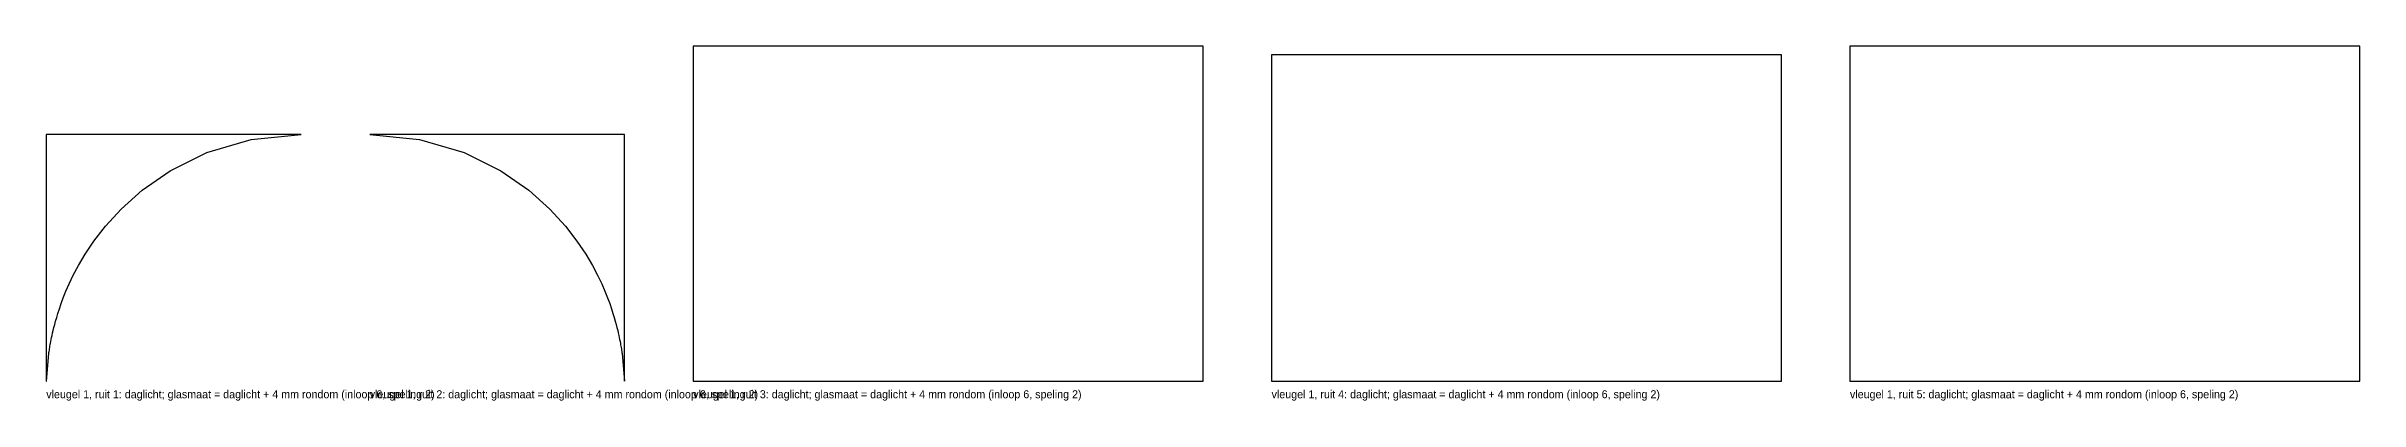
# Model space of a CAD drawing. Header units: millimetres. Extents: x 0 to 7259, y -34 to 595.
# Drawn here: x 0 to 4048, y -34 to 585 of the extents above; entities that cross this region are included whole.
import ezdxf

# ---------------------------------------------------------------- set-up
doc = ezdxf.new("R2010")
doc.units = ezdxf.units.MM

msp = doc.modelspace()

# ---------------------------------------------------------------- linework, layer by layer
at = {"layer": 'DAGLICHT'}
for p, q in [((2024, 585), (1132, 585)), ((1132, 585), (1132, 0)), ((2024, 0), (2024, 585)), ((3036, 570), (2144, 570)), ((2144, 570), (2144, 0)), ((3036, 0), (3036, 570)), ((4048, 585), (3156, 585)), ((3156, 585), (3156, 0)), ((4048, 0), (4048, 585)), ((446, 431), (0, 431)), ((0, 431), (0, 0)), ((280.6794, 399.2283), (358.7204, 422.3766)), ((358.7204, 422.3766), (446, 431)), ((566, 431), (653.2796, 422.3766)), ((1012, 431), (566, 431)), ((653.2796, 422.3766), (731.3206, 399.2283)), ((1012, 0), (1012, 431)), ((167.7666, 333.5716), (216.9127, 367.6683)), ((216.9127, 367.6683), (280.6794, 399.2283)), ((731.3206, 399.2283), (795.0873, 367.6683)), ((795.0873, 367.6683), (844.2334, 333.5716)), ((130.9837, 300.7226), (167.7666, 333.5716)), ((844.2334, 333.5716), (881.0163, 300.7226)), ((103.6881, 270.8995), (130.9837, 300.7226)), ((881.0163, 300.7226), (908.3119, 270.8995)), ((68.031, 221.7603), (83.3498, 244.6167)), ((83.3498, 244.6167), (103.6881, 270.8995)), ((908.3119, 270.8995), (928.6502, 244.6167)), ((928.6502, 244.6167), (943.969, 221.7603)), ((56.3321, 201.9676), (68.031, 221.7603)), ((943.969, 221.7603), (955.6679, 201.9676)), ((34.4443, 156.866), (40.1325, 169.8989)), ((40.1325, 169.8989), (47.2644, 184.8148)), ((47.2644, 184.8148), (56.3321, 201.9676)), ((955.6679, 201.9676), (964.7356, 184.8148)), ((964.7356, 184.8148), (971.8675, 169.8989)), ((971.8675, 169.8989), (977.5557, 156.866)), ((20.3869, 118.3023), (22.9822, 126.3221)), ((22.9822, 126.3221), (26.0897, 135.3042)), ((26.0897, 135.3042), (29.8482, 145.4173)), ((29.8482, 145.4173), (34.4443, 156.866)), ((977.5557, 156.866), (982.1518, 145.4173)), ((982.1518, 145.4173), (985.9103, 135.3042)), ((985.9103, 135.3042), (989.0178, 126.3221)), ((989.0178, 126.3221), (991.6131, 118.3023)), ((10.2235, 79.9464), (11.1387, 84.0537)), ((11.1387, 84.0537), (12.1807, 88.5219)), ((12.1807, 88.5219), (13.3736, 93.3991)), ((13.3736, 93.3991), (14.7474, 98.742)), ((14.7474, 98.742), (16.3401, 104.6176)), ((16.3401, 104.6176), (18.1994, 111.1058)), ((18.1994, 111.1058), (20.3869, 118.3023)), ((991.6131, 118.3023), (993.8006, 111.1058)), ((993.8006, 111.1058), (995.6599, 104.6176)), ((995.6599, 104.6176), (997.2526, 98.742)), ((997.2526, 98.742), (998.6264, 93.3991)), ((998.6264, 93.3991), (999.8193, 88.5219)), ((999.8193, 88.5219), (1000.8613, 84.0537)), ((1000.8613, 84.0537), (1001.7765, 79.9464)), ((0.2554, 0.0927), (4.5023, 48.2125)), ((4.5023, 48.2125), (4.7668, 50.0327)), ((4.7668, 50.0327), (5.0551, 51.9596)), ((5.0551, 51.9596), (5.3702, 54.0028)), ((5.3702, 54.0028), (5.7155, 56.1728)), ((5.7155, 56.1728), (6.095, 58.4819)), ((6.095, 58.4819), (6.5133, 60.9435)), ((6.5133, 60.9435), (6.9758, 63.573)), ((6.9758, 63.573), (7.4889, 66.3878)), ((7.4889, 66.3878), (8.0602, 69.408)), ((8.0602, 69.408), (8.6988, 72.6563)), ((8.6988, 72.6563), (9.4155, 76.159)), ((9.4155, 76.159), (10.2235, 79.9464)), ((1001.7765, 79.9464), (1002.5845, 76.159)), ((1002.5845, 76.159), (1003.3012, 72.6563)), ((1003.3012, 72.6563), (1003.9398, 69.408)), ((1003.9398, 69.408), (1004.5111, 66.3878)), ((1004.5111, 66.3878), (1005.0242, 63.573)), ((1005.0242, 63.573), (1005.4867, 60.9435)), ((1005.4867, 60.9435), (1005.905, 58.4819)), ((1005.905, 58.4819), (1006.2845, 56.1728)), ((1006.2845, 56.1728), (1006.6298, 54.0028)), ((1006.6298, 54.0028), (1006.9449, 51.9596)), ((1006.9449, 51.9596), (1007.2332, 50.0327)), ((1007.2332, 50.0327), (1007.4977, 48.2125)), ((1007.4977, 48.2125), (1011.7446, 0.0927)), ((0, 0), (0.2554, 0.0927)), ((1011.7446, 0.0927), (1012, 0)), ((1132, 0), (2024, 0)), ((2144, 0), (3036, 0)), ((3156, 0), (4048, 0))]:
    msp.add_line(p, q, dxfattribs=at)

# ---------------------------------------------------------------- texts
at = {"layer": 'TEKST'}
for s, p in [('vleugel 1, ruit 1: daglicht; glasmaat = daglicht + 4 mm rondom (inloop 6, speling 2)', (0, -30)), ('vleugel 1, ruit 2: daglicht; glasmaat = daglicht + 4 mm rondom (inloop 6, speling 2)', (566, -30)), ('vleugel 1, ruit 3: daglicht; glasmaat = daglicht + 4 mm rondom (inloop 6, speling 2)', (1132, -30)), ('vleugel 1, ruit 4: daglicht; glasmaat = daglicht + 4 mm rondom (inloop 6, speling 2)', (2144, -30)), ('vleugel 1, ruit 5: daglicht; glasmaat = daglicht + 4 mm rondom (inloop 6, speling 2)', (3156, -30))]:
    msp.add_text(s, height=14, dxfattribs=at).set_placement(p)

doc.saveas('drawing.dxf')
